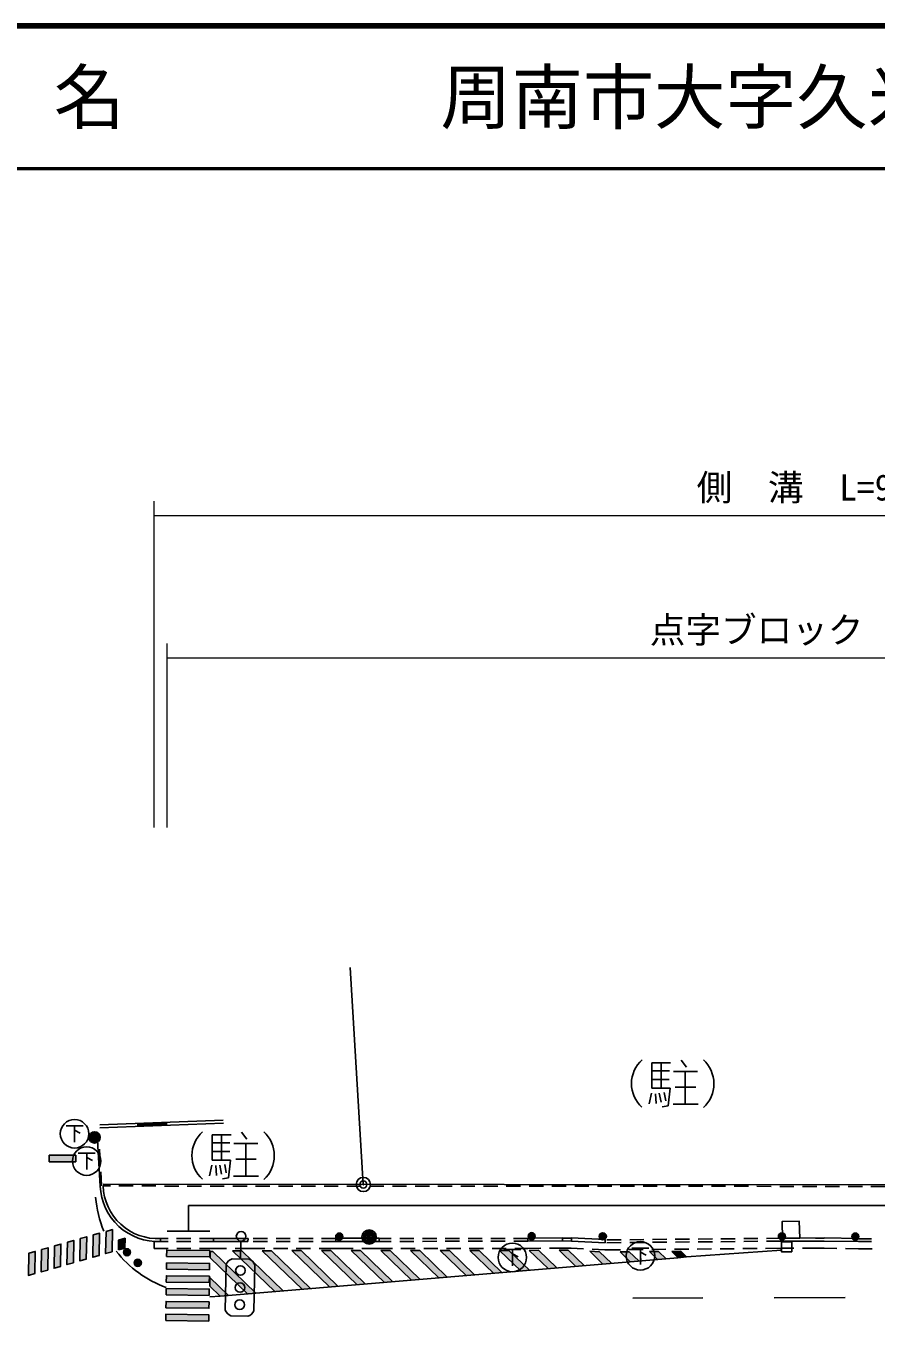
# Model space of a CAD drawing. Units: millimetres at full size, sheet at 1:1000; details may follow other scales. Extents: x 40000 to 680000, y 20000 to 380000.
# Drawn here: x 375916 to 435615, y 289095 to 380000 of the extents above; entities that cross this region are included whole.
import ezdxf
from ezdxf.enums import TextEntityAlignment as Align

# ---------------------------------------------------------------- set-up
doc = ezdxf.new("R2010")
doc.units = ezdxf.units.MM
doc.header["$LTSCALE"] = 1000
doc.header["$PDMODE"] = 32
doc.header["$PDSIZE"] = 500
for name, color, linetype, lineweight in [('M-BGD', 7, 'Continuous', 25), ('M-BGD-EXST', 7, 'Continuous', 25), ('M-STR-HTXT', 7, 'Continuous', 13), ('M-STR-STRC', 7, 'Continuous', 25), ('M-TTL', 2, 'Continuous', 140), ('M-TTL-LINE', 7, 'Continuous', 50)]:
    doc.layers.add(name, color=color, linetype=linetype, lineweight=lineweight)
doc.layers.add('M-TTL-TXT', color=7, linetype='Continuous')
doc.styles.add('ＭＳ ゴシック', font='')
doc.styles.get('ＭＳ ゴシック').set_extended_font_data('MS Gothic')

msp = doc.modelspace()

# ---------------------------------------------------------------- hatches: boundary and pattern name
at = {"layer": 'M-STR-STRC'}
for points in [[(379416, 300281), (379415, 300731), (377555, 300731), (377555, 300281)], [(381966, 293958), (381993, 295522), (381541, 295394), (381514, 293830)], [(379254, 293191), (379281, 294753), (378829, 294625), (378802, 293063)], [(380158, 293447), (380185, 295010), (379733, 294882), (379706, 293319)], [(381062, 293702), (381089, 295266), (380637, 295138), (380610, 293574)], [(382870, 294214), (382882, 294914), (382430, 294786), (382418, 294086)], [(376542, 292424), (376569, 293985), (376117, 293857), (376090, 292296)], [(377446, 292679), (377473, 294241), (377021, 294113), (376994, 292551)], [(378350, 292935), (378377, 294497), (377925, 294369), (377898, 292807)], [(388821, 293595), (388826, 294045), (385802, 294082), (385796, 293632)], [(391466, 291013), (392062, 291063), (389034, 293989), (388866, 293989), (388860, 293532)], [(393983, 291224), (391073, 294036), (390426, 294035), (393387, 291174)], [(395307, 291335), (395903, 291384), (393157, 294038), (392510, 294037)], [(397227, 291495), (397823, 291545), (395242, 294040), (394595, 294039)], [(399148, 291656), (399744, 291706), (397326, 294042), (396679, 294041)], [(401068, 291817), (401664, 291867), (399410, 294045), (398763, 294044)], [(402988, 291977), (403584, 292027), (401493, 294048), (400847, 294047)], [(404909, 292138), (405505, 292188), (403577, 294051), (402930, 294050)], [(406829, 292299), (407425, 292349), (405661, 294053), (405014, 294053)], [(408749, 292459), (409345, 292509), (407744, 294056), (407098, 294055)], [(411266, 292670), (409828, 294059), (409181, 294058), (410670, 292620)], [(413186, 292831), (411912, 294062), (411265, 294061), (412590, 292781)], [(415106, 292991), (413995, 294065), (413349, 294064), (414510, 292941)], [(417027, 293152), (416187, 293964), (415503, 293998), (416431, 293102)], [(418351, 293263), (418947, 293313), (418274, 293963), (417632, 293957)], [(420867, 293473), (420340, 293983), (419699, 293977), (420271, 293423)], [(422292, 293600), (421896, 293997), (421266, 293991), (421712, 293544)], [(388808, 292695), (388813, 293145), (385791, 293182), (385785, 292732)], [(388795, 291795), (388800, 292245), (385779, 292282), (385774, 291832)], [(389546, 290853), (390142, 290902), (388843, 292158), (388835, 291539)], [(388782, 290895), (388787, 291345), (385768, 291382), (385763, 290932)], [(388769, 289995), (388774, 290445), (385757, 290482), (385751, 290032)], [(388756, 289095), (388761, 289545), (385746, 289582), (385740, 289132)]]:
    msp.add_hatch(color=256, dxfattribs=at).paths.add_polyline_path(points)

# ---------------------------------------------------------------- linework, layer by layer
at = {"layer": 'M-BGD'}
for p, q in [((399608, 298682), (398677, 313907)), ((421929, 307409), (422306, 306918)), ((421184, 307229), (419872, 307229)), ((419872, 307229), (419872, 305434)), ((419872, 306655), (421102, 306655)), ((420528, 307229), (420528, 305434)), ((421388, 306622), (423069, 306622)), ((422216, 306622), (422216, 304311)), ((419872, 306049), (421093, 306049)), ((421511, 305508), (422946, 305508)), ((419839, 305098), (419684, 304336)), ((419872, 305434), (421143, 305434)), ((420126, 305057), (420175, 304377)), ((420388, 305098), (420520, 304450)), ((420741, 305139), (420856, 304557)), ((421143, 305434), (421003, 304213)), ((421003, 304213), (420585, 304139)), ((421364, 304311), (423118, 304311)), ((389775, 303189), (381111, 302865)), ((389782, 302989), (381118, 302665)), ((383779, 302965), (383786, 302765)), ((385779, 303000), (383781, 302925)), ((385781, 302960), (383782, 302885)), ((385782, 302920), (383784, 302845)), ((385784, 302880), (383785, 302805)), ((385785, 302840), (385778, 303040)), ((381133, 298571), (380915, 302193)), ((381041, 301771), (381015, 302199)), ((390318, 302177), (389006, 302177)), ((389006, 302177), (389006, 300382)), ((389662, 302177), (389662, 300382)), ((391064, 302357), (391441, 301866)), ((381137, 300174), (381077, 301172)), ((389006, 301603), (390236, 301603)), ((389006, 300997), (390228, 300997)), ((390523, 301571), (392203, 301571)), ((391351, 301571), (391351, 299259)), ((388974, 300046), (388818, 299284)), ((389006, 300382), (390277, 300382)), ((389260, 300005), (389310, 299325)), ((389523, 300046), (389654, 299398)), ((389875, 300087), (389990, 299505)), ((390277, 300382), (390137, 299161)), ((390646, 300456), (392080, 300456)), ((381233, 298577), (381173, 299575)), ((390137, 299161), (389719, 299087)), ((390498, 299259), (392252, 299259)), ((479449, 298645), (381333, 298699)), ((381849, 298578), (381333, 298579)), ((383449, 298577), (382449, 298578)), ((385049, 298577), (384049, 298577)), ((386649, 298576), (385649, 298576)), ((388249, 298575), (387249, 298575)), ((389849, 298574), (388849, 298574)), ((391449, 298573), (390449, 298574)), ((393049, 298572), (392049, 298573)), ((394649, 298571), (393649, 298572)), ((396249, 298570), (395249, 298571)), ((397849, 298570), (396849, 298570)), ((399449, 298569), (398449, 298569)), ((401049, 298568), (400049, 298568)), ((402649, 298567), (401649, 298568)), ((404249, 298566), (403249, 298567)), ((405849, 298565), (404849, 298566)), ((407449, 298564), (406449, 298565)), ((409049, 298564), (408049, 298564)), ((410649, 298563), (409649, 298563)), ((412249, 298562), (411249, 298562)), ((413849, 298561), (412849, 298561)), ((415449, 298560), (414449, 298561)), ((417049, 298559), (416049, 298560)), ((418649, 298558), (417649, 298559)), ((420249, 298557), (419249, 298558)), ((421849, 298557), (420849, 298557)), ((423449, 298556), (422449, 298556)), ((425049, 298555), (424049, 298555)), ((426649, 298554), (425649, 298555)), ((428249, 298553), (427249, 298554)), ((429849, 298552), (428849, 298553)), ((431449, 298551), (430449, 298552)), ((433049, 298551), (432049, 298551)), ((434649, 298550), (433649, 298550)), ((436249, 298549), (435249, 298549)), ((387330, 297209), (387325, 295416)), ((478707, 297210), (387330, 297209)), ((384913, 294183), (384913, 294683)), ((385897, 294683), (384913, 294683)), ((385377, 294683), (385368, 294883)), ((385897, 294883), (385377, 294883)), ((387497, 294883), (386497, 294883)), ((387497, 294683), (386497, 294683)), ((389097, 294883), (388097, 294883)), ((389097, 294683), (388097, 294683)), ((391512, 294902), (389097, 294903)), ((389097, 294683), (389097, 294903)), ((391511, 294682), (389097, 294683)), ((391511, 294682), (391512, 294902)), ((392881, 294884), (391881, 294882)), ((392881, 294684), (391881, 294682)), ((394480, 294887), (393481, 294885)), ((394481, 294687), (393481, 294685)), ((396080, 294890), (395080, 294888)), ((396081, 294690), (395081, 294688)), ((397680, 294893), (396680, 294891)), ((397681, 294693), (396681, 294691)), ((400710, 294911), (397681, 294913)), ((397681, 294693), (397681, 294913)), ((400710, 294691), (397681, 294693)), ((401564, 294891), (400703, 294890)), ((400710, 294911), (400710, 294691)), ((401566, 294691), (400710, 294691)), ((403164, 294892), (402164, 294892)), ((403166, 294692), (402166, 294692)), ((404764, 294894), (403764, 294893)), ((404766, 294694), (403766, 294693)), ((406364, 294895), (405364, 294894)), ((406366, 294695), (405366, 294694)), ((407964, 294896), (406964, 294895)), ((407966, 294696), (406966, 294695)), ((409564, 294897), (408564, 294897)), ((409566, 294698), (408566, 294697)), ((411164, 294899), (410164, 294898)), ((411166, 294699), (410166, 294698)), ((413593, 294938), (411164, 294919)), ((411166, 294699), (411164, 294919)), ((413595, 294718), (411166, 294699)), ((413595, 294718), (413593, 294938)), ((414216, 294715), (413595, 294718)), ((414217, 294915), (413596, 294918)), ((414227, 294934), (414216, 294715)), ((416591, 294593), (414216, 294715)), ((416602, 294813), (414227, 294934)), ((416591, 294593), (416602, 294813)), ((417716, 294804), (416716, 294794)), ((417718, 294604), (416718, 294594)), ((419316, 294819), (418316, 294809)), ((419318, 294619), (418318, 294609)), ((420916, 294834), (419916, 294824)), ((420918, 294634), (419918, 294624)), ((422516, 294849), (421516, 294839)), ((422518, 294649), (421518, 294639)), ((424116, 294864), (423116, 294854)), ((424118, 294664), (423118, 294654)), ((425716, 294879), (424716, 294869)), ((425718, 294679), (424718, 294669)), ((427316, 294894), (426316, 294884)), ((427318, 294694), (426318, 294684)), ((428916, 294909), (427916, 294899)), ((428918, 294709), (427918, 294699)), ((431356, 294926), (428918, 294929)), ((431356, 294706), (428918, 294709)), ((431966, 294910), (431355, 294906)), ((431967, 294710), (431356, 294706)), ((434383, 294670), (431967, 294710)), ((434387, 294890), (431971, 294930)), ((435292, 294871), (434383, 294870)), ((435293, 294671), (434383, 294670)), ((385905, 294183), (384913, 294183)), ((387505, 294183), (386505, 294183)), ((389097, 294183), (388105, 294183)), ((390004, 294183), (389097, 294183)), ((391511, 294182), (390604, 294182)), ((392697, 294184), (391512, 294182)), ((394297, 294187), (393297, 294185)), ((395897, 294189), (394897, 294188)), ((397682, 294193), (396497, 294190)), ((398895, 294192), (397681, 294193)), ((400710, 294191), (399495, 294191)), ((401648, 294192), (400727, 294191)), ((403248, 294193), (402248, 294192)), ((404848, 294194), (403848, 294193)), ((406448, 294195), (405448, 294194)), ((408048, 294196), (407048, 294196)), ((409648, 294198), (408648, 294197)), ((411170, 294199), (410248, 294198)), ((412084, 294206), (411170, 294199)), ((413599, 294218), (412684, 294211)), ((414213, 294215), (413593, 294218)), ((415078, 294170), (414190, 294215)), ((416565, 294094), (415677, 294139)), ((417659, 294103), (416596, 294093)), ((418274, 293963), (417632, 293957)), ((419259, 294118), (418259, 294109)), ((419067, 293674), (419096, 293325)), ((420340, 293983), (419699, 293977)), ((420859, 294133), (419859, 294124)), ((421896, 293997), (421266, 293991)), ((422459, 294148), (421459, 294139)), ((424059, 294163), (423059, 294154)), ((425659, 294178), (424659, 294169)), ((427259, 294193), (426259, 294184)), ((428922, 294209), (427859, 294199)), ((428924, 294063), (428875, 294063)), ((429836, 294208), (428917, 294209)), ((431356, 294206), (430436, 294207)), ((431970, 294210), (431360, 294206)), ((432867, 294195), (431959, 294210)), ((434375, 294170), (433467, 294185)), ((435338, 294171), (434383, 294170))]:
    msp.add_line(p, q, dxfattribs=at)
for points in [[(430252, 294905), (430224, 296104), (429017, 296077), (429044, 294891), (430252, 294918)], [(388829, 295413), (387325, 295416), (385832, 295416)]]:
    msp.add_lwpolyline(points, dxfattribs=at)
msp.add_lwpolyline([(429702, 293948), (428973, 293951), (428976, 294669), (429705, 294666)], close=True, dxfattribs=at)
for centre, radius in [((399608, 298682), 500), ((400016, 294999), 500), ((400016, 294999), 409), ((400016, 294999), 318), ((400016, 294999), 227), ((400016, 294999), 136), ((400016, 294999), 45.5)]:
    msp.add_circle(centre, radius, dxfattribs=at)
for centre, radius, start, end in [((420666, 305762), 2228, 131.69789, 228.01917), ((421943, 305754), 2282, 312.86378, 47.4164), ((389800, 300710), 2228, 131.69789, 228.01917), ((391077, 300702), 2282, 312.86378, 47.4164), ((385184, 298733), 4054, 182.29152, 272.73069), ((385184, 298733), 3854, 182.29152, 272.73069)]:
    msp.add_arc(centre, radius, start, end, dxfattribs=at)
msp.add_point((399608, 298682), dxfattribs=at)
at = {"layer": 'M-BGD-EXST'}
for p, q in [((378734, 302792), (379934, 302792)), ((379334, 302792), (379334, 301642)), ((379334, 302492), (379734, 302292)), ((379585, 300875), (380785, 300875)), ((380185, 300875), (380185, 299725)), ((380185, 300575), (380585, 300375)), ((409475, 294114), (410675, 294114)), ((410075, 294114), (410075, 292964)), ((410075, 293814), (410475, 293614)), ((418467, 294224), (419667, 294224)), ((419067, 294224), (419067, 293074)), ((419067, 293924), (419467, 293724))]:
    msp.add_line(p, q, dxfattribs=at)
for centre in [(379334, 302242), (380185, 300325), (410075, 293564), (419067, 293674)]:
    msp.add_circle(centre, 1000, dxfattribs=at)
at = {"layer": 'M-STR-HTXT'}
for p, q in [((384918, 323749), (384921, 346646)), ((384921, 345646), (478594, 345632)), ((385836, 323749), (385838, 336646)), ((385838, 335646), (478592, 335632))]:
    msp.add_line(p, q, dxfattribs=at)
at = {"layer": 'M-STR-STRC'}
for p, q in [((379415, 300731), (377555, 300731)), ((377555, 300281), (377555, 300731)), ((379416, 300281), (377555, 300281)), ((379416, 300281), (379415, 300731)), ((390992, 293447), (391018, 294713)), ((388866, 293989), (388860, 293532)), ((389034, 293989), (388866, 293989)), ((389034, 293989), (392062, 291063)), ((390426, 294035), (391073, 294036)), ((390426, 294035), (393387, 291174)), ((391073, 294036), (393983, 291224)), ((392510, 294037), (393157, 294038)), ((392510, 294037), (395307, 291335)), ((393157, 294038), (395903, 291384)), ((394595, 294039), (395242, 294040)), ((394595, 294039), (397227, 291495)), ((395242, 294040), (397823, 291545)), ((396679, 294041), (397326, 294042)), ((396679, 294041), (399148, 291656)), ((397326, 294042), (399744, 291706)), ((398763, 294044), (399410, 294045)), ((398763, 294044), (401068, 291817)), ((399410, 294045), (401664, 291867)), ((400847, 294047), (401493, 294048)), ((400847, 294047), (402988, 291977)), ((401493, 294048), (403584, 292027)), ((402930, 294050), (403577, 294051)), ((402930, 294050), (404909, 292138)), ((403577, 294051), (405505, 292188)), ((405014, 294053), (405661, 294053)), ((405014, 294053), (406829, 292299)), ((405661, 294053), (407425, 292349)), ((407098, 294055), (407744, 294056)), ((407098, 294055), (408749, 292459)), ((407744, 294056), (409345, 292509)), ((409181, 294058), (409828, 294059)), ((409181, 294058), (410670, 292620)), ((409828, 294059), (411266, 292670)), ((411265, 294061), (411912, 294062)), ((411265, 294061), (412590, 292781)), ((411912, 294062), (413186, 292831)), ((413349, 294064), (413995, 294065)), ((413349, 294064), (414510, 292941)), ((413995, 294065), (415106, 292991)), ((415503, 293998), (416187, 293964)), ((415503, 293998), (416431, 293102)), ((416187, 293964), (417027, 293152)), ((417632, 293957), (418351, 293263)), ((418274, 293963), (418947, 293313)), ((419699, 293977), (420271, 293423)), ((420340, 293983), (420867, 293473)), ((421712, 293544), (421266, 293991)), ((422292, 293600), (421896, 293997)), ((422292, 293600), (428965, 294069)), ((388860, 293532), (391466, 291013)), ((389918, 289868), (389984, 293067)), ((390392, 293459), (391592, 293434)), ((391984, 293026), (391918, 289827)), ((388843, 292158), (388835, 291539)), ((388843, 292158), (390142, 290902)), ((388835, 291539), (389546, 290853)), ((423452, 290724), (418535, 290712)), ((433452, 290749), (428452, 290737)), ((390310, 289460), (391509, 289435))]:
    msp.add_line(p, q, dxfattribs=at)
for points in [[(381541, 295394), (381514, 293830), (381966, 293958), (381993, 295522)], [(378829, 294625), (378802, 293063), (379254, 293191), (379281, 294753)], [(379733, 294882), (379706, 293319), (380158, 293447), (380185, 295010)], [(380637, 295138), (380610, 293574), (381062, 293702), (381089, 295266)], [(382418, 294086), (382870, 294214), (382882, 294914), (382430, 294786)], [(376117, 293857), (376090, 292296), (376542, 292424), (376569, 293985)], [(377021, 294113), (376994, 292551), (377446, 292679), (377473, 294241)], [(377925, 294369), (377898, 292807), (378350, 292935), (378377, 294497)], [(388821, 293595), (388826, 294045), (385802, 294082), (385796, 293632)], [(385785, 292732), (388808, 292695), (388813, 293145), (385791, 293182)], [(385774, 291832), (388795, 291795), (388800, 292245), (385779, 292282)], [(385763, 290932), (388782, 290895), (388787, 291345), (385768, 291382)], [(385751, 290032), (388769, 289995), (388774, 290445), (385757, 290482)], [(385740, 289132), (388756, 289095), (388761, 289545), (385746, 289582)]]:
    msp.add_lwpolyline(points, close=True, dxfattribs=at)
msp.add_lwpolyline([(388820, 290793), (389546, 290853), (421687, 293542), (422292, 293600)], dxfattribs=at)
for centre, radius in [((380738, 301989), 400), ((380738, 301989), 327), ((380738, 301989), 254), ((380738, 301989), 182), ((380738, 301989), 109), ((380738, 301989), 36.4), ((391025, 295046), 333), ((397920, 295027), 250), ((397920, 295027), 204), ((397920, 295027), 159), ((397920, 295027), 114), ((397920, 295027), 68.2), ((397920, 295027), 22.7), ((411427, 295052), 250), ((411427, 295052), 204), ((411427, 295052), 159), ((411427, 295052), 114), ((411427, 295052), 68.2), ((411427, 295052), 22.7), ((416424, 295045), 250), ((416424, 295045), 204), ((416424, 295045), 159), ((416424, 295045), 114), ((416424, 295045), 68.2), ((416424, 295045), 22.7), ((429000, 295036), 250), ((429000, 295036), 204), ((429000, 295036), 159), ((429000, 295036), 114), ((429000, 295036), 68.2), ((429000, 295036), 22.7), ((434157, 295027), 250), ((434157, 295027), 204), ((434157, 295027), 159), ((434157, 295027), 114), ((434157, 295027), 68.2), ((434157, 295027), 22.7), ((383015, 293925), 250), ((383015, 293925), 204), ((383015, 293925), 159), ((383015, 293925), 114), ((383015, 293925), 68.2), ((383015, 293925), 22.7), ((383772, 293183), 250), ((383772, 293183), 204), ((383772, 293183), 159), ((383772, 293183), 114), ((383772, 293183), 68.2), ((383772, 293183), 22.7), ((390976, 292647), 333), ((390951, 291447), 333), ((390926, 290247), 333)]:
    msp.add_circle(centre, radius, dxfattribs=at)
for centre, radius, start, end in [((388853, 298438), 8065, 184.6602, 202.10334), ((388626, 299058), 8134, 218.45482, 249.43006), ((390535, 292902), 575, 104.35182, 163.28881), ((391444, 292900), 554, 13.13385, 74.50678), ((390546, 290078), 662, 198.52429, 249.11634), ((391349, 290011), 598, 285.59939, 342.04124)]:
    msp.add_arc(centre, radius, start, end, dxfattribs=at)
at = {"layer": 'M-TTL'}
msp.add_line((680000, 380000), (40000, 380000), dxfattribs=at)
at = {"layer": 'M-TTL-LINE'}
msp.add_line((40000, 370000), (680000, 370000), dxfattribs=at)

# ---------------------------------------------------------------- texts
at = {"layer": 'M-STR-HTXT', "style": 'ＭＳ ゴシック'}
for s, p in [('側\u3000溝\u3000L=94.0', (431758, 346139)), ('点字ブロック\u3000L=98.4', (432215, 336139))]:
    msp.add_text(s, height=1833, dxfattribs=at).set_placement(p, align=Align.BOTTOM_CENTER)
at = {"layer": 'M-TTL-TXT', "style": 'ＭＳ ゴシック'}
for s, p in [('地 名', (370380, 375000)), ('周南市大字久米', (405024, 375000))]:
    msp.add_text(s, height=3666, dxfattribs=at).set_placement(p, align=Align.MIDDLE_LEFT)

doc.saveas('drawing.dxf')
